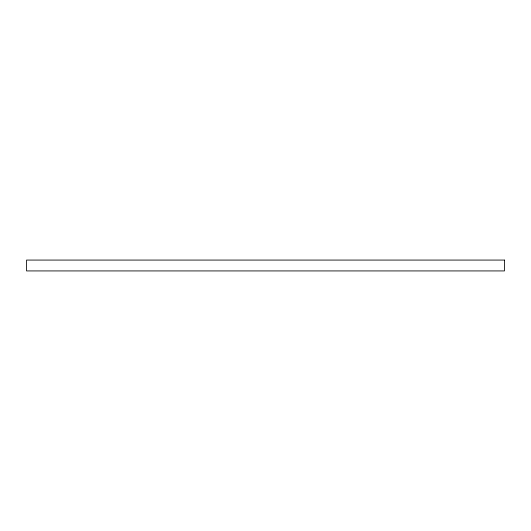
<?xml version="1.0" encoding="UTF-8"?>
<svg xmlns="http://www.w3.org/2000/svg" width="531" height="531" viewBox="0 0 531 531"><rect width="100%" height="100%" fill="white"/><g stroke="black" fill="none" stroke-linecap="round" stroke-linejoin="round"><path stroke-width="0.8" d="M504.45 260.071L26.55 260.071L26.55 270.929L504.45 270.929L504.45 260.071"/></g></svg>
